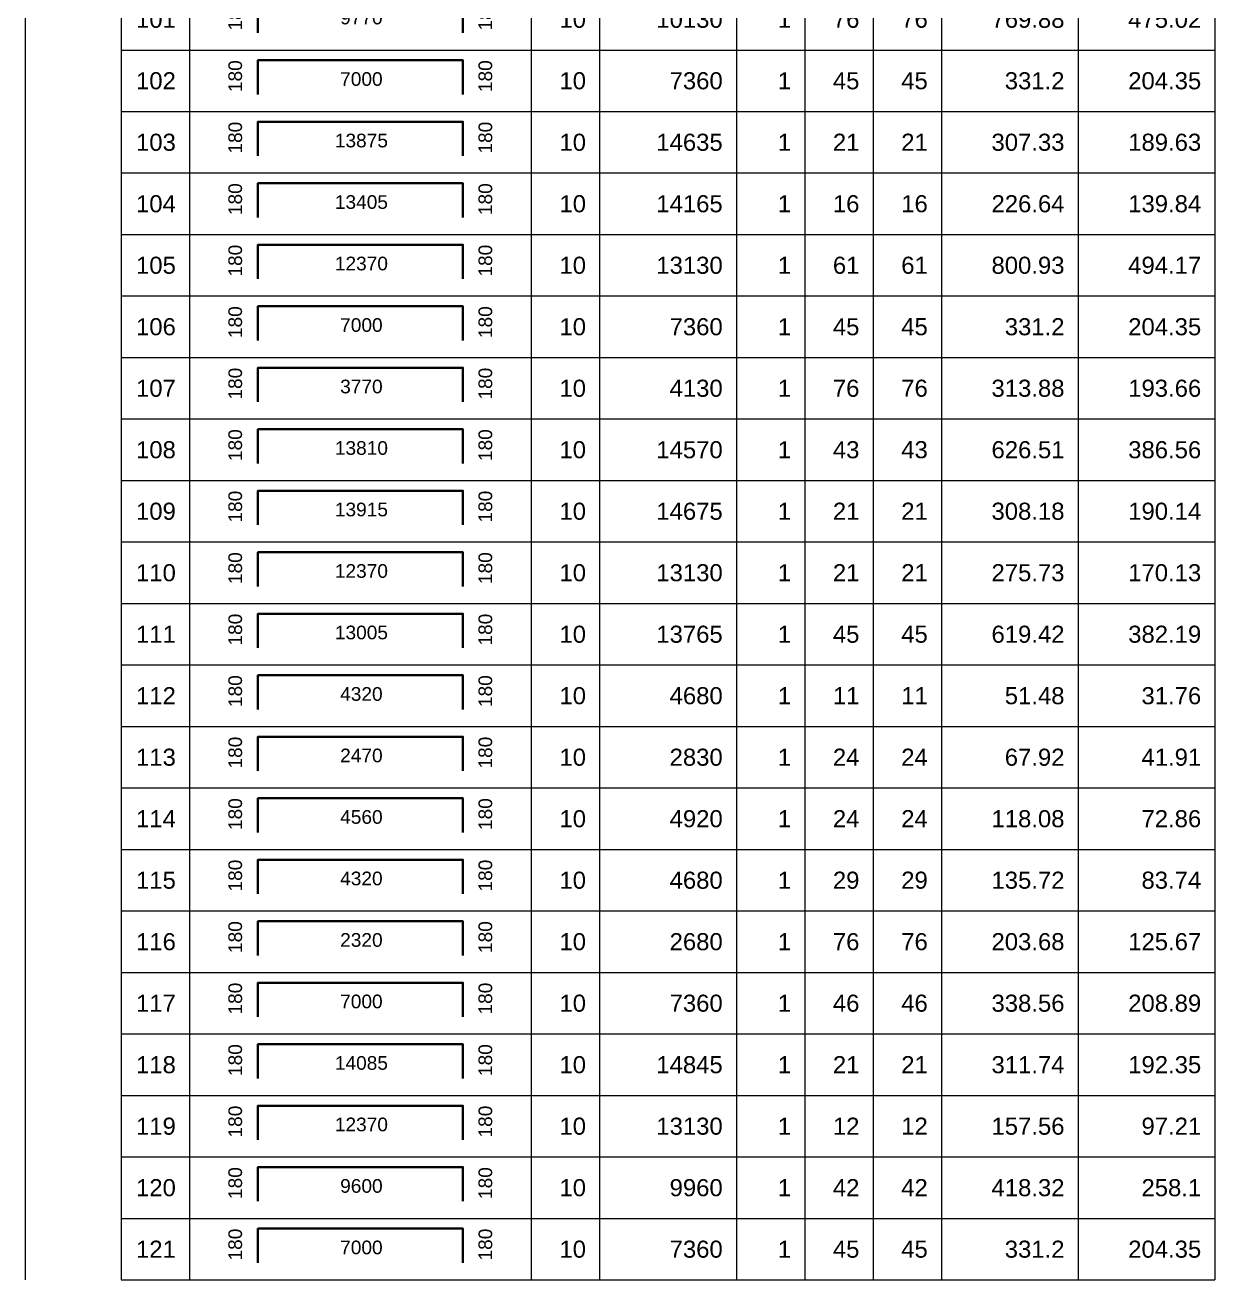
# Model space of a CAD drawing. Header units: millimetres. Extents: x -179076 to 505271, y -35502 to 114955.
# Drawn here: x -34433 to -17028, y 3198 to 21562 of the extents above; entities that cross this region are included whole.
import ezdxf
from ezdxf.enums import TextEntityAlignment as Align

# ---------------------------------------------------------------- set-up
doc = ezdxf.new("R2010")
doc.units = ezdxf.units.MM
for name, color, linetype, lineweight in [('NDC_S_REBAR', 4, 'Continuous', 35), ('NDC_S_VN TEXT', 7, 'Continuous', 20), ('NDC_Table', 3, 'Continuous', 20)]:
    doc.layers.add(name, color=color, linetype=linetype, lineweight=lineweight)
doc.styles.add('ARIAL', font='arial.ttf', dxfattribs={"width": 0.8})

# ---------------------------------------------------------------- blocks, each defined once
blk = doc.blocks.new('dang04')
at = {"layer": 'NDC_S_REBAR'}
blk.add_lwpolyline([(3405, -650), (3405, -150), (6405, -150), (6405, -650)], dxfattribs=at)
at = {"layer": 'NDC_Table'}
for p, q in [((0, 0), (0, -900)), ((1405, 0), (1405, -900)), ((2405, 0), (2405, -900)), ((7405, 0), (7405, -900)), ((8405, 0), (8405, -900)), ((10405, 0), (10405, -900)), ((11405, 0), (11405, -900)), ((12405, 0), (12405, -900)), ((13405, 0), (13405, -900)), ((15405, 0), (15405, -900)), ((17405, 0), (17405, -900)), ((1405, -900), (17405, -900))]:
    blk.add_line(p, q, dxfattribs=at)
at = {"layer": 'NDC_S_VN TEXT', "style": 'ARIAL'}
for p in [(3073, -150), (6733, -150)]:
    blk.add_attdef('D03', text='', height=200, rotation=90, dxfattribs=at).set_placement(p, align=Align.MIDDLE_RIGHT)
for p in [(2205, -450), (8205, -450), (10205, -450), (11205, -450), (12205, -450), (13205, -450), (15205, -450), (17205, -450)]:
    blk.add_attdef('D03', text='', height=250, dxfattribs=at).set_placement(p, align=Align.MIDDLE_RIGHT)
blk.add_attdef('D03', text='', height=200, dxfattribs=at).set_placement((4920, -425), align=Align.MIDDLE_CENTER)

msp = doc.modelspace()

# ---------------------------------------------------------------- block references
at = {"layer": 'NDC_Table'}
ref = msp.add_blockref('dang04', (-34433.5, 22097.7), dxfattribs=at)
ref.add_attrib('D03', '101', dxfattribs={"layer": 'NDC_S_VN TEXT', "height": 250, "style": 'ARIAL'}).set_placement((-32228.2, 21647.7), align=Align.MIDDLE_RIGHT)
ref.add_attrib('D03', '180', dxfattribs={"layer": 'NDC_S_VN TEXT', "height": 200, "rotation": 90, "style": 'ARIAL'}).set_placement((-31360.1, 21947.7), align=Align.MIDDLE_RIGHT)
ref.add_attrib('D03', '9770', dxfattribs={"layer": 'NDC_S_VN TEXT', "height": 200, "style": 'ARIAL'}).set_placement((-29513.9, 21673), align=Align.MIDDLE_CENTER)
ref.add_attrib('D03', '180', dxfattribs={"layer": 'NDC_S_VN TEXT', "height": 200, "rotation": 90, "style": 'ARIAL'}).set_placement((-27701, 21947.7), align=Align.MIDDLE_RIGHT)
ref.add_attrib('D03', '10', dxfattribs={"layer": 'NDC_S_VN TEXT', "height": 250, "style": 'ARIAL'}).set_placement((-26228.2, 21647.7), align=Align.MIDDLE_RIGHT)
ref.add_attrib('D03', '10130', dxfattribs={"layer": 'NDC_S_VN TEXT', "height": 250, "style": 'ARIAL'}).set_placement((-24228.2, 21647.7), align=Align.MIDDLE_RIGHT)
ref.add_attrib('D03', '1', dxfattribs={"layer": 'NDC_S_VN TEXT', "height": 250, "style": 'ARIAL'}).set_placement((-23228.2, 21647.7), align=Align.MIDDLE_RIGHT)
ref.add_attrib('D03', '76', dxfattribs={"layer": 'NDC_S_VN TEXT', "height": 250, "style": 'ARIAL'}).set_placement((-22228.2, 21647.7), align=Align.MIDDLE_RIGHT)
ref.add_attrib('D03', '76', dxfattribs={"layer": 'NDC_S_VN TEXT', "height": 250, "style": 'ARIAL'}).set_placement((-21228.2, 21648.1), align=Align.MIDDLE_RIGHT)
ref.add_attrib('D03', '769.88', dxfattribs={"layer": 'NDC_S_VN TEXT', "height": 250, "style": 'ARIAL'}).set_placement((-19228.2, 21647.7), align=Align.MIDDLE_RIGHT)
ref.add_attrib('D03', '475.02', dxfattribs={"layer": 'NDC_S_VN TEXT', "height": 250, "style": 'ARIAL'}).set_placement((-17228.2, 21647.7), align=Align.MIDDLE_RIGHT)
ref = msp.add_blockref('dang04', (-34433.5, 21197.7), dxfattribs=at)
ref.add_attrib('D03', '102', dxfattribs={"layer": 'NDC_S_VN TEXT', "height": 250, "style": 'ARIAL'}).set_placement((-32228.2, 20747.7), align=Align.MIDDLE_RIGHT)
ref.add_attrib('D03', '180', dxfattribs={"layer": 'NDC_S_VN TEXT', "height": 200, "rotation": 90, "style": 'ARIAL'}).set_placement((-31360.1, 21047.7), align=Align.MIDDLE_RIGHT)
ref.add_attrib('D03', '7000', dxfattribs={"layer": 'NDC_S_VN TEXT', "height": 200, "style": 'ARIAL'}).set_placement((-29513.9, 20773), align=Align.MIDDLE_CENTER)
ref.add_attrib('D03', '180', dxfattribs={"layer": 'NDC_S_VN TEXT', "height": 200, "rotation": 90, "style": 'ARIAL'}).set_placement((-27701, 21047.7), align=Align.MIDDLE_RIGHT)
ref.add_attrib('D03', '10', dxfattribs={"layer": 'NDC_S_VN TEXT', "height": 250, "style": 'ARIAL'}).set_placement((-26228.2, 20747.7), align=Align.MIDDLE_RIGHT)
ref.add_attrib('D03', '7360', dxfattribs={"layer": 'NDC_S_VN TEXT', "height": 250, "style": 'ARIAL'}).set_placement((-24228.2, 20747.7), align=Align.MIDDLE_RIGHT)
ref.add_attrib('D03', '1', dxfattribs={"layer": 'NDC_S_VN TEXT', "height": 250, "style": 'ARIAL'}).set_placement((-23228.2, 20747.7), align=Align.MIDDLE_RIGHT)
ref.add_attrib('D03', '45', dxfattribs={"layer": 'NDC_S_VN TEXT', "height": 250, "style": 'ARIAL'}).set_placement((-22228.2, 20747.7), align=Align.MIDDLE_RIGHT)
ref.add_attrib('D03', '45', dxfattribs={"layer": 'NDC_S_VN TEXT', "height": 250, "style": 'ARIAL'}).set_placement((-21228.2, 20748.1), align=Align.MIDDLE_RIGHT)
ref.add_attrib('D03', '331.2', dxfattribs={"layer": 'NDC_S_VN TEXT', "height": 250, "style": 'ARIAL'}).set_placement((-19228.2, 20747.7), align=Align.MIDDLE_RIGHT)
ref.add_attrib('D03', '204.35', dxfattribs={"layer": 'NDC_S_VN TEXT', "height": 250, "style": 'ARIAL'}).set_placement((-17228.2, 20747.7), align=Align.MIDDLE_RIGHT)
ref = msp.add_blockref('dang04', (-34433.5, 20297.7), dxfattribs=at)
ref.add_attrib('D03', '103', dxfattribs={"layer": 'NDC_S_VN TEXT', "height": 250, "style": 'ARIAL'}).set_placement((-32228.2, 19847.7), align=Align.MIDDLE_RIGHT)
ref.add_attrib('D03', '180', dxfattribs={"layer": 'NDC_S_VN TEXT', "height": 200, "rotation": 90, "style": 'ARIAL'}).set_placement((-31360.1, 20147.7), align=Align.MIDDLE_RIGHT)
ref.add_attrib('D03', '13875', dxfattribs={"layer": 'NDC_S_VN TEXT', "height": 200, "style": 'ARIAL'}).set_placement((-29513.9, 19873), align=Align.MIDDLE_CENTER)
ref.add_attrib('D03', '180', dxfattribs={"layer": 'NDC_S_VN TEXT', "height": 200, "rotation": 90, "style": 'ARIAL'}).set_placement((-27701, 20147.7), align=Align.MIDDLE_RIGHT)
ref.add_attrib('D03', '10', dxfattribs={"layer": 'NDC_S_VN TEXT', "height": 250, "style": 'ARIAL'}).set_placement((-26228.2, 19847.7), align=Align.MIDDLE_RIGHT)
ref.add_attrib('D03', '14635', dxfattribs={"layer": 'NDC_S_VN TEXT', "height": 250, "style": 'ARIAL'}).set_placement((-24228.2, 19847.7), align=Align.MIDDLE_RIGHT)
ref.add_attrib('D03', '1', dxfattribs={"layer": 'NDC_S_VN TEXT', "height": 250, "style": 'ARIAL'}).set_placement((-23228.2, 19847.7), align=Align.MIDDLE_RIGHT)
ref.add_attrib('D03', '21', dxfattribs={"layer": 'NDC_S_VN TEXT', "height": 250, "style": 'ARIAL'}).set_placement((-22228.2, 19847.7), align=Align.MIDDLE_RIGHT)
ref.add_attrib('D03', '21', dxfattribs={"layer": 'NDC_S_VN TEXT', "height": 250, "style": 'ARIAL'}).set_placement((-21228.2, 19848.1), align=Align.MIDDLE_RIGHT)
ref.add_attrib('D03', '307.33', dxfattribs={"layer": 'NDC_S_VN TEXT', "height": 250, "style": 'ARIAL'}).set_placement((-19228.2, 19847.7), align=Align.MIDDLE_RIGHT)
ref.add_attrib('D03', '189.63', dxfattribs={"layer": 'NDC_S_VN TEXT', "height": 250, "style": 'ARIAL'}).set_placement((-17228.2, 19847.7), align=Align.MIDDLE_RIGHT)
ref = msp.add_blockref('dang04', (-34433.5, 19397.7), dxfattribs=at)
ref.add_attrib('D03', '104', dxfattribs={"layer": 'NDC_S_VN TEXT', "height": 250, "style": 'ARIAL'}).set_placement((-32228.2, 18947.7), align=Align.MIDDLE_RIGHT)
ref.add_attrib('D03', '180', dxfattribs={"layer": 'NDC_S_VN TEXT', "height": 200, "rotation": 90, "style": 'ARIAL'}).set_placement((-31360.1, 19247.7), align=Align.MIDDLE_RIGHT)
ref.add_attrib('D03', '13405', dxfattribs={"layer": 'NDC_S_VN TEXT', "height": 200, "style": 'ARIAL'}).set_placement((-29513.9, 18973), align=Align.MIDDLE_CENTER)
ref.add_attrib('D03', '180', dxfattribs={"layer": 'NDC_S_VN TEXT', "height": 200, "rotation": 90, "style": 'ARIAL'}).set_placement((-27701, 19247.7), align=Align.MIDDLE_RIGHT)
ref.add_attrib('D03', '10', dxfattribs={"layer": 'NDC_S_VN TEXT', "height": 250, "style": 'ARIAL'}).set_placement((-26228.2, 18947.7), align=Align.MIDDLE_RIGHT)
ref.add_attrib('D03', '14165', dxfattribs={"layer": 'NDC_S_VN TEXT', "height": 250, "style": 'ARIAL'}).set_placement((-24228.2, 18947.7), align=Align.MIDDLE_RIGHT)
ref.add_attrib('D03', '1', dxfattribs={"layer": 'NDC_S_VN TEXT', "height": 250, "style": 'ARIAL'}).set_placement((-23228.2, 18947.7), align=Align.MIDDLE_RIGHT)
ref.add_attrib('D03', '16', dxfattribs={"layer": 'NDC_S_VN TEXT', "height": 250, "style": 'ARIAL'}).set_placement((-22228.2, 18947.7), align=Align.MIDDLE_RIGHT)
ref.add_attrib('D03', '16', dxfattribs={"layer": 'NDC_S_VN TEXT', "height": 250, "style": 'ARIAL'}).set_placement((-21228.2, 18948.1), align=Align.MIDDLE_RIGHT)
ref.add_attrib('D03', '226.64', dxfattribs={"layer": 'NDC_S_VN TEXT', "height": 250, "style": 'ARIAL'}).set_placement((-19228.2, 18947.7), align=Align.MIDDLE_RIGHT)
ref.add_attrib('D03', '139.84', dxfattribs={"layer": 'NDC_S_VN TEXT', "height": 250, "style": 'ARIAL'}).set_placement((-17228.2, 18947.7), align=Align.MIDDLE_RIGHT)
ref = msp.add_blockref('dang04', (-34433.5, 18497.7), dxfattribs=at)
ref.add_attrib('D03', '105', dxfattribs={"layer": 'NDC_S_VN TEXT', "height": 250, "style": 'ARIAL'}).set_placement((-32228.2, 18047.7), align=Align.MIDDLE_RIGHT)
ref.add_attrib('D03', '180', dxfattribs={"layer": 'NDC_S_VN TEXT', "height": 200, "rotation": 90, "style": 'ARIAL'}).set_placement((-31360.1, 18347.7), align=Align.MIDDLE_RIGHT)
ref.add_attrib('D03', '12370', dxfattribs={"layer": 'NDC_S_VN TEXT', "height": 200, "style": 'ARIAL'}).set_placement((-29513.9, 18073), align=Align.MIDDLE_CENTER)
ref.add_attrib('D03', '180', dxfattribs={"layer": 'NDC_S_VN TEXT', "height": 200, "rotation": 90, "style": 'ARIAL'}).set_placement((-27701, 18347.7), align=Align.MIDDLE_RIGHT)
ref.add_attrib('D03', '10', dxfattribs={"layer": 'NDC_S_VN TEXT', "height": 250, "style": 'ARIAL'}).set_placement((-26228.2, 18047.7), align=Align.MIDDLE_RIGHT)
ref.add_attrib('D03', '13130', dxfattribs={"layer": 'NDC_S_VN TEXT', "height": 250, "style": 'ARIAL'}).set_placement((-24228.2, 18047.7), align=Align.MIDDLE_RIGHT)
ref.add_attrib('D03', '1', dxfattribs={"layer": 'NDC_S_VN TEXT', "height": 250, "style": 'ARIAL'}).set_placement((-23228.2, 18047.7), align=Align.MIDDLE_RIGHT)
ref.add_attrib('D03', '61', dxfattribs={"layer": 'NDC_S_VN TEXT', "height": 250, "style": 'ARIAL'}).set_placement((-22228.2, 18047.7), align=Align.MIDDLE_RIGHT)
ref.add_attrib('D03', '61', dxfattribs={"layer": 'NDC_S_VN TEXT', "height": 250, "style": 'ARIAL'}).set_placement((-21228.2, 18048.1), align=Align.MIDDLE_RIGHT)
ref.add_attrib('D03', '800.93', dxfattribs={"layer": 'NDC_S_VN TEXT', "height": 250, "style": 'ARIAL'}).set_placement((-19228.2, 18047.7), align=Align.MIDDLE_RIGHT)
ref.add_attrib('D03', '494.17', dxfattribs={"layer": 'NDC_S_VN TEXT', "height": 250, "style": 'ARIAL'}).set_placement((-17228.2, 18047.7), align=Align.MIDDLE_RIGHT)
ref = msp.add_blockref('dang04', (-34433.5, 17597.7), dxfattribs=at)
ref.add_attrib('D03', '106', dxfattribs={"layer": 'NDC_S_VN TEXT', "height": 250, "style": 'ARIAL'}).set_placement((-32228.2, 17147.7), align=Align.MIDDLE_RIGHT)
ref.add_attrib('D03', '180', dxfattribs={"layer": 'NDC_S_VN TEXT', "height": 200, "rotation": 90, "style": 'ARIAL'}).set_placement((-31360.1, 17447.7), align=Align.MIDDLE_RIGHT)
ref.add_attrib('D03', '7000', dxfattribs={"layer": 'NDC_S_VN TEXT', "height": 200, "style": 'ARIAL'}).set_placement((-29513.9, 17173), align=Align.MIDDLE_CENTER)
ref.add_attrib('D03', '180', dxfattribs={"layer": 'NDC_S_VN TEXT', "height": 200, "rotation": 90, "style": 'ARIAL'}).set_placement((-27701, 17447.7), align=Align.MIDDLE_RIGHT)
ref.add_attrib('D03', '10', dxfattribs={"layer": 'NDC_S_VN TEXT', "height": 250, "style": 'ARIAL'}).set_placement((-26228.2, 17147.7), align=Align.MIDDLE_RIGHT)
ref.add_attrib('D03', '7360', dxfattribs={"layer": 'NDC_S_VN TEXT', "height": 250, "style": 'ARIAL'}).set_placement((-24228.2, 17147.7), align=Align.MIDDLE_RIGHT)
ref.add_attrib('D03', '1', dxfattribs={"layer": 'NDC_S_VN TEXT', "height": 250, "style": 'ARIAL'}).set_placement((-23228.2, 17147.7), align=Align.MIDDLE_RIGHT)
ref.add_attrib('D03', '45', dxfattribs={"layer": 'NDC_S_VN TEXT', "height": 250, "style": 'ARIAL'}).set_placement((-22228.2, 17147.7), align=Align.MIDDLE_RIGHT)
ref.add_attrib('D03', '45', dxfattribs={"layer": 'NDC_S_VN TEXT', "height": 250, "style": 'ARIAL'}).set_placement((-21228.2, 17148.1), align=Align.MIDDLE_RIGHT)
ref.add_attrib('D03', '331.2', dxfattribs={"layer": 'NDC_S_VN TEXT', "height": 250, "style": 'ARIAL'}).set_placement((-19228.2, 17147.7), align=Align.MIDDLE_RIGHT)
ref.add_attrib('D03', '204.35', dxfattribs={"layer": 'NDC_S_VN TEXT', "height": 250, "style": 'ARIAL'}).set_placement((-17228.2, 17147.7), align=Align.MIDDLE_RIGHT)
ref = msp.add_blockref('dang04', (-34433.5, 16697.7), dxfattribs=at)
ref.add_attrib('D03', '107', dxfattribs={"layer": 'NDC_S_VN TEXT', "height": 250, "style": 'ARIAL'}).set_placement((-32228.2, 16247.7), align=Align.MIDDLE_RIGHT)
ref.add_attrib('D03', '180', dxfattribs={"layer": 'NDC_S_VN TEXT', "height": 200, "rotation": 90, "style": 'ARIAL'}).set_placement((-31360.1, 16547.7), align=Align.MIDDLE_RIGHT)
ref.add_attrib('D03', '3770', dxfattribs={"layer": 'NDC_S_VN TEXT', "height": 200, "style": 'ARIAL'}).set_placement((-29513.9, 16273), align=Align.MIDDLE_CENTER)
ref.add_attrib('D03', '180', dxfattribs={"layer": 'NDC_S_VN TEXT', "height": 200, "rotation": 90, "style": 'ARIAL'}).set_placement((-27701, 16547.7), align=Align.MIDDLE_RIGHT)
ref.add_attrib('D03', '10', dxfattribs={"layer": 'NDC_S_VN TEXT', "height": 250, "style": 'ARIAL'}).set_placement((-26228.2, 16247.7), align=Align.MIDDLE_RIGHT)
ref.add_attrib('D03', '4130', dxfattribs={"layer": 'NDC_S_VN TEXT', "height": 250, "style": 'ARIAL'}).set_placement((-24228.2, 16247.7), align=Align.MIDDLE_RIGHT)
ref.add_attrib('D03', '1', dxfattribs={"layer": 'NDC_S_VN TEXT', "height": 250, "style": 'ARIAL'}).set_placement((-23228.2, 16247.7), align=Align.MIDDLE_RIGHT)
ref.add_attrib('D03', '76', dxfattribs={"layer": 'NDC_S_VN TEXT', "height": 250, "style": 'ARIAL'}).set_placement((-22228.2, 16247.7), align=Align.MIDDLE_RIGHT)
ref.add_attrib('D03', '76', dxfattribs={"layer": 'NDC_S_VN TEXT', "height": 250, "style": 'ARIAL'}).set_placement((-21228.2, 16248.1), align=Align.MIDDLE_RIGHT)
ref.add_attrib('D03', '313.88', dxfattribs={"layer": 'NDC_S_VN TEXT', "height": 250, "style": 'ARIAL'}).set_placement((-19228.2, 16247.7), align=Align.MIDDLE_RIGHT)
ref.add_attrib('D03', '193.66', dxfattribs={"layer": 'NDC_S_VN TEXT', "height": 250, "style": 'ARIAL'}).set_placement((-17228.2, 16247.7), align=Align.MIDDLE_RIGHT)
ref = msp.add_blockref('dang04', (-34433.5, 15797.7), dxfattribs=at)
ref.add_attrib('D03', '108', dxfattribs={"layer": 'NDC_S_VN TEXT', "height": 250, "style": 'ARIAL'}).set_placement((-32228.2, 15347.7), align=Align.MIDDLE_RIGHT)
ref.add_attrib('D03', '180', dxfattribs={"layer": 'NDC_S_VN TEXT', "height": 200, "rotation": 90, "style": 'ARIAL'}).set_placement((-31360.1, 15647.7), align=Align.MIDDLE_RIGHT)
ref.add_attrib('D03', '13810', dxfattribs={"layer": 'NDC_S_VN TEXT', "height": 200, "style": 'ARIAL'}).set_placement((-29513.9, 15373), align=Align.MIDDLE_CENTER)
ref.add_attrib('D03', '180', dxfattribs={"layer": 'NDC_S_VN TEXT', "height": 200, "rotation": 90, "style": 'ARIAL'}).set_placement((-27701, 15647.7), align=Align.MIDDLE_RIGHT)
ref.add_attrib('D03', '10', dxfattribs={"layer": 'NDC_S_VN TEXT', "height": 250, "style": 'ARIAL'}).set_placement((-26228.2, 15347.7), align=Align.MIDDLE_RIGHT)
ref.add_attrib('D03', '14570', dxfattribs={"layer": 'NDC_S_VN TEXT', "height": 250, "style": 'ARIAL'}).set_placement((-24228.2, 15347.7), align=Align.MIDDLE_RIGHT)
ref.add_attrib('D03', '1', dxfattribs={"layer": 'NDC_S_VN TEXT', "height": 250, "style": 'ARIAL'}).set_placement((-23228.2, 15347.7), align=Align.MIDDLE_RIGHT)
ref.add_attrib('D03', '43', dxfattribs={"layer": 'NDC_S_VN TEXT', "height": 250, "style": 'ARIAL'}).set_placement((-22228.2, 15347.7), align=Align.MIDDLE_RIGHT)
ref.add_attrib('D03', '43', dxfattribs={"layer": 'NDC_S_VN TEXT', "height": 250, "style": 'ARIAL'}).set_placement((-21228.2, 15348.1), align=Align.MIDDLE_RIGHT)
ref.add_attrib('D03', '626.51', dxfattribs={"layer": 'NDC_S_VN TEXT', "height": 250, "style": 'ARIAL'}).set_placement((-19228.2, 15347.7), align=Align.MIDDLE_RIGHT)
ref.add_attrib('D03', '386.56', dxfattribs={"layer": 'NDC_S_VN TEXT', "height": 250, "style": 'ARIAL'}).set_placement((-17228.2, 15347.7), align=Align.MIDDLE_RIGHT)
ref = msp.add_blockref('dang04', (-34433.5, 14897.7), dxfattribs=at)
ref.add_attrib('D03', '109', dxfattribs={"layer": 'NDC_S_VN TEXT', "height": 250, "style": 'ARIAL'}).set_placement((-32228.2, 14447.7), align=Align.MIDDLE_RIGHT)
ref.add_attrib('D03', '180', dxfattribs={"layer": 'NDC_S_VN TEXT', "height": 200, "rotation": 90, "style": 'ARIAL'}).set_placement((-31360.1, 14747.7), align=Align.MIDDLE_RIGHT)
ref.add_attrib('D03', '13915', dxfattribs={"layer": 'NDC_S_VN TEXT', "height": 200, "style": 'ARIAL'}).set_placement((-29513.9, 14473), align=Align.MIDDLE_CENTER)
ref.add_attrib('D03', '180', dxfattribs={"layer": 'NDC_S_VN TEXT', "height": 200, "rotation": 90, "style": 'ARIAL'}).set_placement((-27701, 14747.7), align=Align.MIDDLE_RIGHT)
ref.add_attrib('D03', '10', dxfattribs={"layer": 'NDC_S_VN TEXT', "height": 250, "style": 'ARIAL'}).set_placement((-26228.2, 14447.7), align=Align.MIDDLE_RIGHT)
ref.add_attrib('D03', '14675', dxfattribs={"layer": 'NDC_S_VN TEXT', "height": 250, "style": 'ARIAL'}).set_placement((-24228.2, 14447.7), align=Align.MIDDLE_RIGHT)
ref.add_attrib('D03', '1', dxfattribs={"layer": 'NDC_S_VN TEXT', "height": 250, "style": 'ARIAL'}).set_placement((-23228.2, 14447.7), align=Align.MIDDLE_RIGHT)
ref.add_attrib('D03', '21', dxfattribs={"layer": 'NDC_S_VN TEXT', "height": 250, "style": 'ARIAL'}).set_placement((-22228.2, 14447.7), align=Align.MIDDLE_RIGHT)
ref.add_attrib('D03', '21', dxfattribs={"layer": 'NDC_S_VN TEXT', "height": 250, "style": 'ARIAL'}).set_placement((-21228.2, 14448.1), align=Align.MIDDLE_RIGHT)
ref.add_attrib('D03', '308.18', dxfattribs={"layer": 'NDC_S_VN TEXT', "height": 250, "style": 'ARIAL'}).set_placement((-19228.2, 14447.7), align=Align.MIDDLE_RIGHT)
ref.add_attrib('D03', '190.14', dxfattribs={"layer": 'NDC_S_VN TEXT', "height": 250, "style": 'ARIAL'}).set_placement((-17228.2, 14447.7), align=Align.MIDDLE_RIGHT)
ref = msp.add_blockref('dang04', (-34433.5, 13997.7), dxfattribs=at)
ref.add_attrib('D03', '110', dxfattribs={"layer": 'NDC_S_VN TEXT', "height": 250, "style": 'ARIAL'}).set_placement((-32228.2, 13547.7), align=Align.MIDDLE_RIGHT)
ref.add_attrib('D03', '180', dxfattribs={"layer": 'NDC_S_VN TEXT', "height": 200, "rotation": 90, "style": 'ARIAL'}).set_placement((-31360.1, 13847.7), align=Align.MIDDLE_RIGHT)
ref.add_attrib('D03', '12370', dxfattribs={"layer": 'NDC_S_VN TEXT', "height": 200, "style": 'ARIAL'}).set_placement((-29513.9, 13573), align=Align.MIDDLE_CENTER)
ref.add_attrib('D03', '180', dxfattribs={"layer": 'NDC_S_VN TEXT', "height": 200, "rotation": 90, "style": 'ARIAL'}).set_placement((-27701, 13847.7), align=Align.MIDDLE_RIGHT)
ref.add_attrib('D03', '10', dxfattribs={"layer": 'NDC_S_VN TEXT', "height": 250, "style": 'ARIAL'}).set_placement((-26228.2, 13547.7), align=Align.MIDDLE_RIGHT)
ref.add_attrib('D03', '13130', dxfattribs={"layer": 'NDC_S_VN TEXT', "height": 250, "style": 'ARIAL'}).set_placement((-24228.2, 13547.7), align=Align.MIDDLE_RIGHT)
ref.add_attrib('D03', '1', dxfattribs={"layer": 'NDC_S_VN TEXT', "height": 250, "style": 'ARIAL'}).set_placement((-23228.2, 13547.7), align=Align.MIDDLE_RIGHT)
ref.add_attrib('D03', '21', dxfattribs={"layer": 'NDC_S_VN TEXT', "height": 250, "style": 'ARIAL'}).set_placement((-22228.2, 13547.7), align=Align.MIDDLE_RIGHT)
ref.add_attrib('D03', '21', dxfattribs={"layer": 'NDC_S_VN TEXT', "height": 250, "style": 'ARIAL'}).set_placement((-21228.2, 13548.1), align=Align.MIDDLE_RIGHT)
ref.add_attrib('D03', '275.73', dxfattribs={"layer": 'NDC_S_VN TEXT', "height": 250, "style": 'ARIAL'}).set_placement((-19228.2, 13547.7), align=Align.MIDDLE_RIGHT)
ref.add_attrib('D03', '170.13', dxfattribs={"layer": 'NDC_S_VN TEXT', "height": 250, "style": 'ARIAL'}).set_placement((-17228.2, 13547.7), align=Align.MIDDLE_RIGHT)
ref = msp.add_blockref('dang04', (-34433.5, 13097.7), dxfattribs=at)
ref.add_attrib('D03', '111', dxfattribs={"layer": 'NDC_S_VN TEXT', "height": 250, "style": 'ARIAL'}).set_placement((-32228.2, 12647.7), align=Align.MIDDLE_RIGHT)
ref.add_attrib('D03', '180', dxfattribs={"layer": 'NDC_S_VN TEXT', "height": 200, "rotation": 90, "style": 'ARIAL'}).set_placement((-31360.1, 12947.7), align=Align.MIDDLE_RIGHT)
ref.add_attrib('D03', '13005', dxfattribs={"layer": 'NDC_S_VN TEXT', "height": 200, "style": 'ARIAL'}).set_placement((-29513.9, 12673), align=Align.MIDDLE_CENTER)
ref.add_attrib('D03', '180', dxfattribs={"layer": 'NDC_S_VN TEXT', "height": 200, "rotation": 90, "style": 'ARIAL'}).set_placement((-27701, 12947.7), align=Align.MIDDLE_RIGHT)
ref.add_attrib('D03', '10', dxfattribs={"layer": 'NDC_S_VN TEXT', "height": 250, "style": 'ARIAL'}).set_placement((-26228.2, 12647.7), align=Align.MIDDLE_RIGHT)
ref.add_attrib('D03', '13765', dxfattribs={"layer": 'NDC_S_VN TEXT', "height": 250, "style": 'ARIAL'}).set_placement((-24228.2, 12647.7), align=Align.MIDDLE_RIGHT)
ref.add_attrib('D03', '1', dxfattribs={"layer": 'NDC_S_VN TEXT', "height": 250, "style": 'ARIAL'}).set_placement((-23228.2, 12647.7), align=Align.MIDDLE_RIGHT)
ref.add_attrib('D03', '45', dxfattribs={"layer": 'NDC_S_VN TEXT', "height": 250, "style": 'ARIAL'}).set_placement((-22228.2, 12647.7), align=Align.MIDDLE_RIGHT)
ref.add_attrib('D03', '45', dxfattribs={"layer": 'NDC_S_VN TEXT', "height": 250, "style": 'ARIAL'}).set_placement((-21228.2, 12648.1), align=Align.MIDDLE_RIGHT)
ref.add_attrib('D03', '619.42', dxfattribs={"layer": 'NDC_S_VN TEXT', "height": 250, "style": 'ARIAL'}).set_placement((-19228.2, 12647.7), align=Align.MIDDLE_RIGHT)
ref.add_attrib('D03', '382.19', dxfattribs={"layer": 'NDC_S_VN TEXT', "height": 250, "style": 'ARIAL'}).set_placement((-17228.2, 12647.7), align=Align.MIDDLE_RIGHT)
ref = msp.add_blockref('dang04', (-34433.5, 12197.7), dxfattribs=at)
ref.add_attrib('D03', '112', dxfattribs={"layer": 'NDC_S_VN TEXT', "height": 250, "style": 'ARIAL'}).set_placement((-32228.2, 11747.7), align=Align.MIDDLE_RIGHT)
ref.add_attrib('D03', '180', dxfattribs={"layer": 'NDC_S_VN TEXT', "height": 200, "rotation": 90, "style": 'ARIAL'}).set_placement((-31360.1, 12047.7), align=Align.MIDDLE_RIGHT)
ref.add_attrib('D03', '4320', dxfattribs={"layer": 'NDC_S_VN TEXT', "height": 200, "style": 'ARIAL'}).set_placement((-29513.9, 11773), align=Align.MIDDLE_CENTER)
ref.add_attrib('D03', '180', dxfattribs={"layer": 'NDC_S_VN TEXT', "height": 200, "rotation": 90, "style": 'ARIAL'}).set_placement((-27701, 12047.7), align=Align.MIDDLE_RIGHT)
ref.add_attrib('D03', '10', dxfattribs={"layer": 'NDC_S_VN TEXT', "height": 250, "style": 'ARIAL'}).set_placement((-26228.2, 11747.7), align=Align.MIDDLE_RIGHT)
ref.add_attrib('D03', '4680', dxfattribs={"layer": 'NDC_S_VN TEXT', "height": 250, "style": 'ARIAL'}).set_placement((-24228.2, 11747.7), align=Align.MIDDLE_RIGHT)
ref.add_attrib('D03', '1', dxfattribs={"layer": 'NDC_S_VN TEXT', "height": 250, "style": 'ARIAL'}).set_placement((-23228.2, 11747.7), align=Align.MIDDLE_RIGHT)
ref.add_attrib('D03', '11', dxfattribs={"layer": 'NDC_S_VN TEXT', "height": 250, "style": 'ARIAL'}).set_placement((-22228.2, 11747.7), align=Align.MIDDLE_RIGHT)
ref.add_attrib('D03', '11', dxfattribs={"layer": 'NDC_S_VN TEXT', "height": 250, "style": 'ARIAL'}).set_placement((-21228.2, 11748.1), align=Align.MIDDLE_RIGHT)
ref.add_attrib('D03', '51.48', dxfattribs={"layer": 'NDC_S_VN TEXT', "height": 250, "style": 'ARIAL'}).set_placement((-19228.2, 11747.7), align=Align.MIDDLE_RIGHT)
ref.add_attrib('D03', '31.76', dxfattribs={"layer": 'NDC_S_VN TEXT', "height": 250, "style": 'ARIAL'}).set_placement((-17228.2, 11747.7), align=Align.MIDDLE_RIGHT)
ref = msp.add_blockref('dang04', (-34433.5, 11297.7), dxfattribs=at)
ref.add_attrib('D03', '113', dxfattribs={"layer": 'NDC_S_VN TEXT', "height": 250, "style": 'ARIAL'}).set_placement((-32228.2, 10847.7), align=Align.MIDDLE_RIGHT)
ref.add_attrib('D03', '180', dxfattribs={"layer": 'NDC_S_VN TEXT', "height": 200, "rotation": 90, "style": 'ARIAL'}).set_placement((-31360.1, 11147.7), align=Align.MIDDLE_RIGHT)
ref.add_attrib('D03', '2470', dxfattribs={"layer": 'NDC_S_VN TEXT', "height": 200, "style": 'ARIAL'}).set_placement((-29513.9, 10873), align=Align.MIDDLE_CENTER)
ref.add_attrib('D03', '180', dxfattribs={"layer": 'NDC_S_VN TEXT', "height": 200, "rotation": 90, "style": 'ARIAL'}).set_placement((-27701, 11147.7), align=Align.MIDDLE_RIGHT)
ref.add_attrib('D03', '10', dxfattribs={"layer": 'NDC_S_VN TEXT', "height": 250, "style": 'ARIAL'}).set_placement((-26228.2, 10847.7), align=Align.MIDDLE_RIGHT)
ref.add_attrib('D03', '2830', dxfattribs={"layer": 'NDC_S_VN TEXT', "height": 250, "style": 'ARIAL'}).set_placement((-24228.2, 10847.7), align=Align.MIDDLE_RIGHT)
ref.add_attrib('D03', '1', dxfattribs={"layer": 'NDC_S_VN TEXT', "height": 250, "style": 'ARIAL'}).set_placement((-23228.2, 10847.7), align=Align.MIDDLE_RIGHT)
ref.add_attrib('D03', '24', dxfattribs={"layer": 'NDC_S_VN TEXT', "height": 250, "style": 'ARIAL'}).set_placement((-22228.2, 10847.7), align=Align.MIDDLE_RIGHT)
ref.add_attrib('D03', '24', dxfattribs={"layer": 'NDC_S_VN TEXT', "height": 250, "style": 'ARIAL'}).set_placement((-21228.2, 10848.1), align=Align.MIDDLE_RIGHT)
ref.add_attrib('D03', '67.92', dxfattribs={"layer": 'NDC_S_VN TEXT', "height": 250, "style": 'ARIAL'}).set_placement((-19228.2, 10847.7), align=Align.MIDDLE_RIGHT)
ref.add_attrib('D03', '41.91', dxfattribs={"layer": 'NDC_S_VN TEXT', "height": 250, "style": 'ARIAL'}).set_placement((-17228.2, 10847.7), align=Align.MIDDLE_RIGHT)
ref = msp.add_blockref('dang04', (-34433.5, 10397.7), dxfattribs=at)
ref.add_attrib('D03', '114', dxfattribs={"layer": 'NDC_S_VN TEXT', "height": 250, "style": 'ARIAL'}).set_placement((-32228.2, 9947.7), align=Align.MIDDLE_RIGHT)
ref.add_attrib('D03', '180', dxfattribs={"layer": 'NDC_S_VN TEXT', "height": 200, "rotation": 90, "style": 'ARIAL'}).set_placement((-31360.1, 10247.7), align=Align.MIDDLE_RIGHT)
ref.add_attrib('D03', '4560', dxfattribs={"layer": 'NDC_S_VN TEXT', "height": 200, "style": 'ARIAL'}).set_placement((-29513.9, 9973), align=Align.MIDDLE_CENTER)
ref.add_attrib('D03', '180', dxfattribs={"layer": 'NDC_S_VN TEXT', "height": 200, "rotation": 90, "style": 'ARIAL'}).set_placement((-27701, 10247.7), align=Align.MIDDLE_RIGHT)
ref.add_attrib('D03', '10', dxfattribs={"layer": 'NDC_S_VN TEXT', "height": 250, "style": 'ARIAL'}).set_placement((-26228.2, 9947.7), align=Align.MIDDLE_RIGHT)
ref.add_attrib('D03', '4920', dxfattribs={"layer": 'NDC_S_VN TEXT', "height": 250, "style": 'ARIAL'}).set_placement((-24228.2, 9947.7), align=Align.MIDDLE_RIGHT)
ref.add_attrib('D03', '1', dxfattribs={"layer": 'NDC_S_VN TEXT', "height": 250, "style": 'ARIAL'}).set_placement((-23228.2, 9947.7), align=Align.MIDDLE_RIGHT)
ref.add_attrib('D03', '24', dxfattribs={"layer": 'NDC_S_VN TEXT', "height": 250, "style": 'ARIAL'}).set_placement((-22228.2, 9947.7), align=Align.MIDDLE_RIGHT)
ref.add_attrib('D03', '24', dxfattribs={"layer": 'NDC_S_VN TEXT', "height": 250, "style": 'ARIAL'}).set_placement((-21228.2, 9948.1), align=Align.MIDDLE_RIGHT)
ref.add_attrib('D03', '118.08', dxfattribs={"layer": 'NDC_S_VN TEXT', "height": 250, "style": 'ARIAL'}).set_placement((-19228.2, 9947.7), align=Align.MIDDLE_RIGHT)
ref.add_attrib('D03', '72.86', dxfattribs={"layer": 'NDC_S_VN TEXT', "height": 250, "style": 'ARIAL'}).set_placement((-17228.2, 9947.7), align=Align.MIDDLE_RIGHT)
ref = msp.add_blockref('dang04', (-34433.5, 9497.7), dxfattribs=at)
ref.add_attrib('D03', '115', dxfattribs={"layer": 'NDC_S_VN TEXT', "height": 250, "style": 'ARIAL'}).set_placement((-32228.2, 9047.7), align=Align.MIDDLE_RIGHT)
ref.add_attrib('D03', '180', dxfattribs={"layer": 'NDC_S_VN TEXT', "height": 200, "rotation": 90, "style": 'ARIAL'}).set_placement((-31360.1, 9347.7), align=Align.MIDDLE_RIGHT)
ref.add_attrib('D03', '4320', dxfattribs={"layer": 'NDC_S_VN TEXT', "height": 200, "style": 'ARIAL'}).set_placement((-29513.9, 9073), align=Align.MIDDLE_CENTER)
ref.add_attrib('D03', '180', dxfattribs={"layer": 'NDC_S_VN TEXT', "height": 200, "rotation": 90, "style": 'ARIAL'}).set_placement((-27701, 9347.7), align=Align.MIDDLE_RIGHT)
ref.add_attrib('D03', '10', dxfattribs={"layer": 'NDC_S_VN TEXT', "height": 250, "style": 'ARIAL'}).set_placement((-26228.2, 9047.7), align=Align.MIDDLE_RIGHT)
ref.add_attrib('D03', '4680', dxfattribs={"layer": 'NDC_S_VN TEXT', "height": 250, "style": 'ARIAL'}).set_placement((-24228.2, 9047.7), align=Align.MIDDLE_RIGHT)
ref.add_attrib('D03', '1', dxfattribs={"layer": 'NDC_S_VN TEXT', "height": 250, "style": 'ARIAL'}).set_placement((-23228.2, 9047.7), align=Align.MIDDLE_RIGHT)
ref.add_attrib('D03', '29', dxfattribs={"layer": 'NDC_S_VN TEXT', "height": 250, "style": 'ARIAL'}).set_placement((-22228.2, 9047.7), align=Align.MIDDLE_RIGHT)
ref.add_attrib('D03', '29', dxfattribs={"layer": 'NDC_S_VN TEXT', "height": 250, "style": 'ARIAL'}).set_placement((-21228.2, 9048.1), align=Align.MIDDLE_RIGHT)
ref.add_attrib('D03', '135.72', dxfattribs={"layer": 'NDC_S_VN TEXT', "height": 250, "style": 'ARIAL'}).set_placement((-19228.2, 9047.7), align=Align.MIDDLE_RIGHT)
ref.add_attrib('D03', '83.74', dxfattribs={"layer": 'NDC_S_VN TEXT', "height": 250, "style": 'ARIAL'}).set_placement((-17228.2, 9047.7), align=Align.MIDDLE_RIGHT)
ref = msp.add_blockref('dang04', (-34433.5, 8597.7), dxfattribs=at)
ref.add_attrib('D03', '116', dxfattribs={"layer": 'NDC_S_VN TEXT', "height": 250, "style": 'ARIAL'}).set_placement((-32228.2, 8147.7), align=Align.MIDDLE_RIGHT)
ref.add_attrib('D03', '180', dxfattribs={"layer": 'NDC_S_VN TEXT', "height": 200, "rotation": 90, "style": 'ARIAL'}).set_placement((-31360.1, 8447.7), align=Align.MIDDLE_RIGHT)
ref.add_attrib('D03', '2320', dxfattribs={"layer": 'NDC_S_VN TEXT', "height": 200, "style": 'ARIAL'}).set_placement((-29513.9, 8173), align=Align.MIDDLE_CENTER)
ref.add_attrib('D03', '180', dxfattribs={"layer": 'NDC_S_VN TEXT', "height": 200, "rotation": 90, "style": 'ARIAL'}).set_placement((-27701, 8447.7), align=Align.MIDDLE_RIGHT)
ref.add_attrib('D03', '10', dxfattribs={"layer": 'NDC_S_VN TEXT', "height": 250, "style": 'ARIAL'}).set_placement((-26228.2, 8147.7), align=Align.MIDDLE_RIGHT)
ref.add_attrib('D03', '2680', dxfattribs={"layer": 'NDC_S_VN TEXT', "height": 250, "style": 'ARIAL'}).set_placement((-24228.2, 8147.7), align=Align.MIDDLE_RIGHT)
ref.add_attrib('D03', '1', dxfattribs={"layer": 'NDC_S_VN TEXT', "height": 250, "style": 'ARIAL'}).set_placement((-23228.2, 8147.7), align=Align.MIDDLE_RIGHT)
ref.add_attrib('D03', '76', dxfattribs={"layer": 'NDC_S_VN TEXT', "height": 250, "style": 'ARIAL'}).set_placement((-22228.2, 8147.7), align=Align.MIDDLE_RIGHT)
ref.add_attrib('D03', '76', dxfattribs={"layer": 'NDC_S_VN TEXT', "height": 250, "style": 'ARIAL'}).set_placement((-21228.2, 8148.1), align=Align.MIDDLE_RIGHT)
ref.add_attrib('D03', '203.68', dxfattribs={"layer": 'NDC_S_VN TEXT', "height": 250, "style": 'ARIAL'}).set_placement((-19228.2, 8147.7), align=Align.MIDDLE_RIGHT)
ref.add_attrib('D03', '125.67', dxfattribs={"layer": 'NDC_S_VN TEXT', "height": 250, "style": 'ARIAL'}).set_placement((-17228.2, 8147.7), align=Align.MIDDLE_RIGHT)
ref = msp.add_blockref('dang04', (-34433.5, 7697.7), dxfattribs=at)
ref.add_attrib('D03', '117', dxfattribs={"layer": 'NDC_S_VN TEXT', "height": 250, "style": 'ARIAL'}).set_placement((-32228.2, 7247.7), align=Align.MIDDLE_RIGHT)
ref.add_attrib('D03', '180', dxfattribs={"layer": 'NDC_S_VN TEXT', "height": 200, "rotation": 90, "style": 'ARIAL'}).set_placement((-31360.1, 7547.7), align=Align.MIDDLE_RIGHT)
ref.add_attrib('D03', '7000', dxfattribs={"layer": 'NDC_S_VN TEXT', "height": 200, "style": 'ARIAL'}).set_placement((-29513.9, 7273), align=Align.MIDDLE_CENTER)
ref.add_attrib('D03', '180', dxfattribs={"layer": 'NDC_S_VN TEXT', "height": 200, "rotation": 90, "style": 'ARIAL'}).set_placement((-27701, 7547.7), align=Align.MIDDLE_RIGHT)
ref.add_attrib('D03', '10', dxfattribs={"layer": 'NDC_S_VN TEXT', "height": 250, "style": 'ARIAL'}).set_placement((-26228.2, 7247.7), align=Align.MIDDLE_RIGHT)
ref.add_attrib('D03', '7360', dxfattribs={"layer": 'NDC_S_VN TEXT', "height": 250, "style": 'ARIAL'}).set_placement((-24228.2, 7247.7), align=Align.MIDDLE_RIGHT)
ref.add_attrib('D03', '1', dxfattribs={"layer": 'NDC_S_VN TEXT', "height": 250, "style": 'ARIAL'}).set_placement((-23228.2, 7247.7), align=Align.MIDDLE_RIGHT)
ref.add_attrib('D03', '46', dxfattribs={"layer": 'NDC_S_VN TEXT', "height": 250, "style": 'ARIAL'}).set_placement((-22228.2, 7247.7), align=Align.MIDDLE_RIGHT)
ref.add_attrib('D03', '46', dxfattribs={"layer": 'NDC_S_VN TEXT', "height": 250, "style": 'ARIAL'}).set_placement((-21228.2, 7248.1), align=Align.MIDDLE_RIGHT)
ref.add_attrib('D03', '338.56', dxfattribs={"layer": 'NDC_S_VN TEXT', "height": 250, "style": 'ARIAL'}).set_placement((-19228.2, 7247.7), align=Align.MIDDLE_RIGHT)
ref.add_attrib('D03', '208.89', dxfattribs={"layer": 'NDC_S_VN TEXT', "height": 250, "style": 'ARIAL'}).set_placement((-17228.2, 7247.7), align=Align.MIDDLE_RIGHT)
ref = msp.add_blockref('dang04', (-34433.5, 6797.7), dxfattribs=at)
ref.add_attrib('D03', '118', dxfattribs={"layer": 'NDC_S_VN TEXT', "height": 250, "style": 'ARIAL'}).set_placement((-32228.2, 6347.7), align=Align.MIDDLE_RIGHT)
ref.add_attrib('D03', '180', dxfattribs={"layer": 'NDC_S_VN TEXT', "height": 200, "rotation": 90, "style": 'ARIAL'}).set_placement((-31360.1, 6647.7), align=Align.MIDDLE_RIGHT)
ref.add_attrib('D03', '14085', dxfattribs={"layer": 'NDC_S_VN TEXT', "height": 200, "style": 'ARIAL'}).set_placement((-29513.9, 6373), align=Align.MIDDLE_CENTER)
ref.add_attrib('D03', '180', dxfattribs={"layer": 'NDC_S_VN TEXT', "height": 200, "rotation": 90, "style": 'ARIAL'}).set_placement((-27701, 6647.7), align=Align.MIDDLE_RIGHT)
ref.add_attrib('D03', '10', dxfattribs={"layer": 'NDC_S_VN TEXT', "height": 250, "style": 'ARIAL'}).set_placement((-26228.2, 6347.7), align=Align.MIDDLE_RIGHT)
ref.add_attrib('D03', '14845', dxfattribs={"layer": 'NDC_S_VN TEXT', "height": 250, "style": 'ARIAL'}).set_placement((-24228.2, 6347.7), align=Align.MIDDLE_RIGHT)
ref.add_attrib('D03', '1', dxfattribs={"layer": 'NDC_S_VN TEXT', "height": 250, "style": 'ARIAL'}).set_placement((-23228.2, 6347.7), align=Align.MIDDLE_RIGHT)
ref.add_attrib('D03', '21', dxfattribs={"layer": 'NDC_S_VN TEXT', "height": 250, "style": 'ARIAL'}).set_placement((-22228.2, 6347.7), align=Align.MIDDLE_RIGHT)
ref.add_attrib('D03', '21', dxfattribs={"layer": 'NDC_S_VN TEXT', "height": 250, "style": 'ARIAL'}).set_placement((-21228.2, 6348.1), align=Align.MIDDLE_RIGHT)
ref.add_attrib('D03', '311.74', dxfattribs={"layer": 'NDC_S_VN TEXT', "height": 250, "style": 'ARIAL'}).set_placement((-19228.2, 6347.7), align=Align.MIDDLE_RIGHT)
ref.add_attrib('D03', '192.35', dxfattribs={"layer": 'NDC_S_VN TEXT', "height": 250, "style": 'ARIAL'}).set_placement((-17228.2, 6347.7), align=Align.MIDDLE_RIGHT)
ref = msp.add_blockref('dang04', (-34433.5, 5897.7), dxfattribs=at)
ref.add_attrib('D03', '119', dxfattribs={"layer": 'NDC_S_VN TEXT', "height": 250, "style": 'ARIAL'}).set_placement((-32228.2, 5447.7), align=Align.MIDDLE_RIGHT)
ref.add_attrib('D03', '180', dxfattribs={"layer": 'NDC_S_VN TEXT', "height": 200, "rotation": 90, "style": 'ARIAL'}).set_placement((-31360.1, 5747.7), align=Align.MIDDLE_RIGHT)
ref.add_attrib('D03', '12370', dxfattribs={"layer": 'NDC_S_VN TEXT', "height": 200, "style": 'ARIAL'}).set_placement((-29513.9, 5473), align=Align.MIDDLE_CENTER)
ref.add_attrib('D03', '180', dxfattribs={"layer": 'NDC_S_VN TEXT', "height": 200, "rotation": 90, "style": 'ARIAL'}).set_placement((-27701, 5747.7), align=Align.MIDDLE_RIGHT)
ref.add_attrib('D03', '10', dxfattribs={"layer": 'NDC_S_VN TEXT', "height": 250, "style": 'ARIAL'}).set_placement((-26228.2, 5447.7), align=Align.MIDDLE_RIGHT)
ref.add_attrib('D03', '13130', dxfattribs={"layer": 'NDC_S_VN TEXT', "height": 250, "style": 'ARIAL'}).set_placement((-24228.2, 5447.7), align=Align.MIDDLE_RIGHT)
ref.add_attrib('D03', '1', dxfattribs={"layer": 'NDC_S_VN TEXT', "height": 250, "style": 'ARIAL'}).set_placement((-23228.2, 5447.7), align=Align.MIDDLE_RIGHT)
ref.add_attrib('D03', '12', dxfattribs={"layer": 'NDC_S_VN TEXT', "height": 250, "style": 'ARIAL'}).set_placement((-22228.2, 5447.7), align=Align.MIDDLE_RIGHT)
ref.add_attrib('D03', '12', dxfattribs={"layer": 'NDC_S_VN TEXT', "height": 250, "style": 'ARIAL'}).set_placement((-21228.2, 5448.1), align=Align.MIDDLE_RIGHT)
ref.add_attrib('D03', '157.56', dxfattribs={"layer": 'NDC_S_VN TEXT', "height": 250, "style": 'ARIAL'}).set_placement((-19228.2, 5447.7), align=Align.MIDDLE_RIGHT)
ref.add_attrib('D03', '97.21', dxfattribs={"layer": 'NDC_S_VN TEXT', "height": 250, "style": 'ARIAL'}).set_placement((-17228.2, 5447.7), align=Align.MIDDLE_RIGHT)
ref = msp.add_blockref('dang04', (-34433.5, 4997.7), dxfattribs=at)
ref.add_attrib('D03', '120', dxfattribs={"layer": 'NDC_S_VN TEXT', "height": 250, "style": 'ARIAL'}).set_placement((-32228.2, 4547.7), align=Align.MIDDLE_RIGHT)
ref.add_attrib('D03', '180', dxfattribs={"layer": 'NDC_S_VN TEXT', "height": 200, "rotation": 90, "style": 'ARIAL'}).set_placement((-31360.1, 4847.7), align=Align.MIDDLE_RIGHT)
ref.add_attrib('D03', '9600', dxfattribs={"layer": 'NDC_S_VN TEXT', "height": 200, "style": 'ARIAL'}).set_placement((-29513.9, 4573), align=Align.MIDDLE_CENTER)
ref.add_attrib('D03', '180', dxfattribs={"layer": 'NDC_S_VN TEXT', "height": 200, "rotation": 90, "style": 'ARIAL'}).set_placement((-27701, 4847.7), align=Align.MIDDLE_RIGHT)
ref.add_attrib('D03', '10', dxfattribs={"layer": 'NDC_S_VN TEXT', "height": 250, "style": 'ARIAL'}).set_placement((-26228.2, 4547.7), align=Align.MIDDLE_RIGHT)
ref.add_attrib('D03', '9960', dxfattribs={"layer": 'NDC_S_VN TEXT', "height": 250, "style": 'ARIAL'}).set_placement((-24228.2, 4547.7), align=Align.MIDDLE_RIGHT)
ref.add_attrib('D03', '1', dxfattribs={"layer": 'NDC_S_VN TEXT', "height": 250, "style": 'ARIAL'}).set_placement((-23228.2, 4547.7), align=Align.MIDDLE_RIGHT)
ref.add_attrib('D03', '42', dxfattribs={"layer": 'NDC_S_VN TEXT', "height": 250, "style": 'ARIAL'}).set_placement((-22228.2, 4547.7), align=Align.MIDDLE_RIGHT)
ref.add_attrib('D03', '42', dxfattribs={"layer": 'NDC_S_VN TEXT', "height": 250, "style": 'ARIAL'}).set_placement((-21228.2, 4548.1), align=Align.MIDDLE_RIGHT)
ref.add_attrib('D03', '418.32', dxfattribs={"layer": 'NDC_S_VN TEXT', "height": 250, "style": 'ARIAL'}).set_placement((-19228.2, 4547.7), align=Align.MIDDLE_RIGHT)
ref.add_attrib('D03', '258.1', dxfattribs={"layer": 'NDC_S_VN TEXT', "height": 250, "style": 'ARIAL'}).set_placement((-17228.2, 4547.7), align=Align.MIDDLE_RIGHT)
ref = msp.add_blockref('dang04', (-34433.5, 4097.7), dxfattribs=at)
ref.add_attrib('D03', '121', dxfattribs={"layer": 'NDC_S_VN TEXT', "height": 250, "style": 'ARIAL'}).set_placement((-32228.2, 3647.7), align=Align.MIDDLE_RIGHT)
ref.add_attrib('D03', '180', dxfattribs={"layer": 'NDC_S_VN TEXT', "height": 200, "rotation": 90, "style": 'ARIAL'}).set_placement((-31360.1, 3947.7), align=Align.MIDDLE_RIGHT)
ref.add_attrib('D03', '7000', dxfattribs={"layer": 'NDC_S_VN TEXT', "height": 200, "style": 'ARIAL'}).set_placement((-29513.9, 3673), align=Align.MIDDLE_CENTER)
ref.add_attrib('D03', '180', dxfattribs={"layer": 'NDC_S_VN TEXT', "height": 200, "rotation": 90, "style": 'ARIAL'}).set_placement((-27701, 3947.7), align=Align.MIDDLE_RIGHT)
ref.add_attrib('D03', '10', dxfattribs={"layer": 'NDC_S_VN TEXT', "height": 250, "style": 'ARIAL'}).set_placement((-26228.2, 3647.7), align=Align.MIDDLE_RIGHT)
ref.add_attrib('D03', '7360', dxfattribs={"layer": 'NDC_S_VN TEXT', "height": 250, "style": 'ARIAL'}).set_placement((-24228.2, 3647.7), align=Align.MIDDLE_RIGHT)
ref.add_attrib('D03', '1', dxfattribs={"layer": 'NDC_S_VN TEXT', "height": 250, "style": 'ARIAL'}).set_placement((-23228.2, 3647.7), align=Align.MIDDLE_RIGHT)
ref.add_attrib('D03', '45', dxfattribs={"layer": 'NDC_S_VN TEXT', "height": 250, "style": 'ARIAL'}).set_placement((-22228.2, 3647.7), align=Align.MIDDLE_RIGHT)
ref.add_attrib('D03', '45', dxfattribs={"layer": 'NDC_S_VN TEXT', "height": 250, "style": 'ARIAL'}).set_placement((-21228.2, 3648.1), align=Align.MIDDLE_RIGHT)
ref.add_attrib('D03', '331.2', dxfattribs={"layer": 'NDC_S_VN TEXT', "height": 250, "style": 'ARIAL'}).set_placement((-19228.2, 3647.7), align=Align.MIDDLE_RIGHT)
ref.add_attrib('D03', '204.35', dxfattribs={"layer": 'NDC_S_VN TEXT', "height": 250, "style": 'ARIAL'}).set_placement((-17228.2, 3647.7), align=Align.MIDDLE_RIGHT)

doc.saveas('drawing.dxf')
